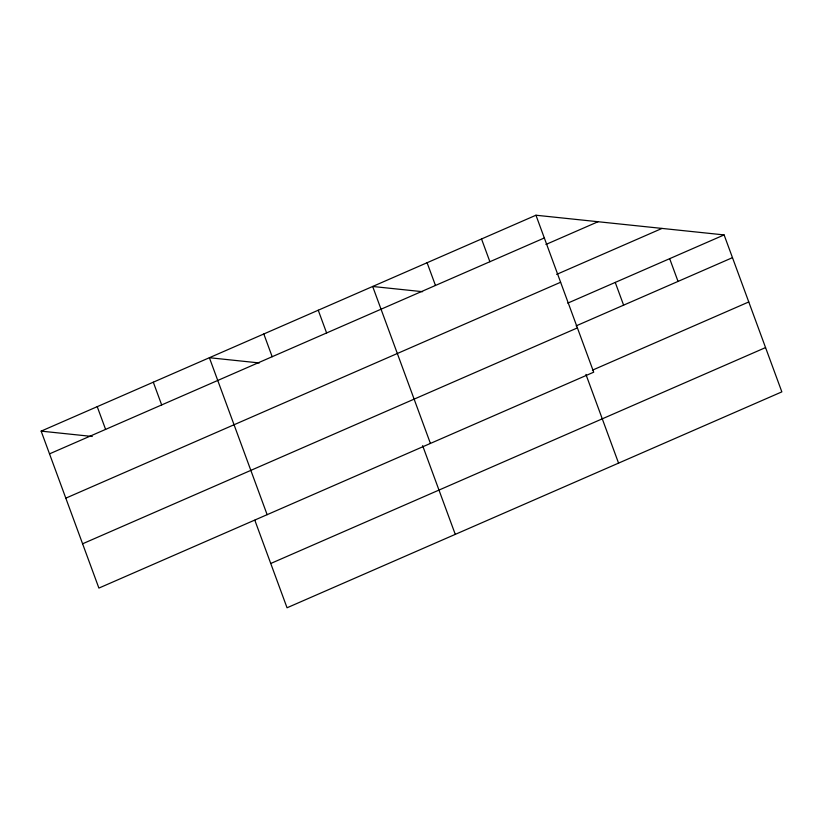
<?xml version="1.0" encoding="UTF-8"?>
<svg xmlns="http://www.w3.org/2000/svg" width="823" height="823" viewBox="0 0 823 823"><rect width="100%" height="100%" fill="white"/><g stroke="black" fill="none" stroke-linecap="round" stroke-linejoin="round"><path stroke-width="1.23" d="M535.958 215.225L593.702 372.181L98.894 588.085L41.15 431.129L535.958 215.225L724.106 234.915L781.85 391.871L287.042 607.775L254.842 520.259M49.514 453.864L544.322 237.97M545.927 244.462L598.043 221.726M556.626 274.398L662.011 228.424M65.809 498.162L560.617 282.258M567.767 303.131L724.106 234.915M576.131 325.877L732.47 257.661M82.598 543.787L577.407 327.893M592.426 370.165L748.765 301.959M270.746 563.488L765.555 347.584M422.58 291.692L372.675 286.476L430.419 443.432M259.296 362.943L209.381 357.717L267.136 514.673M41.15 431.129L92.279 436.478M669.675 258.669L678.039 281.415M615.244 282.412L623.608 305.158M585.925 374.403L618.567 463.123M481.527 238.979L489.891 261.714M427.096 262.722L435.47 285.468M422.631 445.644L455.273 534.374M318.244 310.22L326.608 332.965M263.813 333.973L272.176 356.719M153.304 382.191L161.678 404.937M97.227 406.655L105.601 429.4"/></g></svg>
